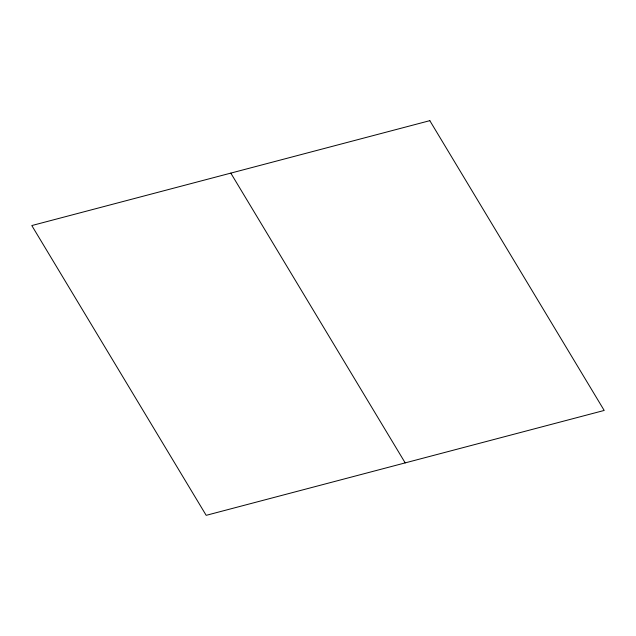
<?xml version="1.0" encoding="UTF-8"?>
<svg xmlns="http://www.w3.org/2000/svg" width="636" height="636" viewBox="0 0 636 636"><rect width="100%" height="100%" fill="white"/><g stroke="black" fill="none" stroke-linecap="round" stroke-linejoin="round"><path stroke-width="0.95" d="M230.804 173.111L405.196 462.889M429.817 120.665L31.8 225.557L206.183 515.335L604.2 410.443L429.817 120.665"/></g></svg>
